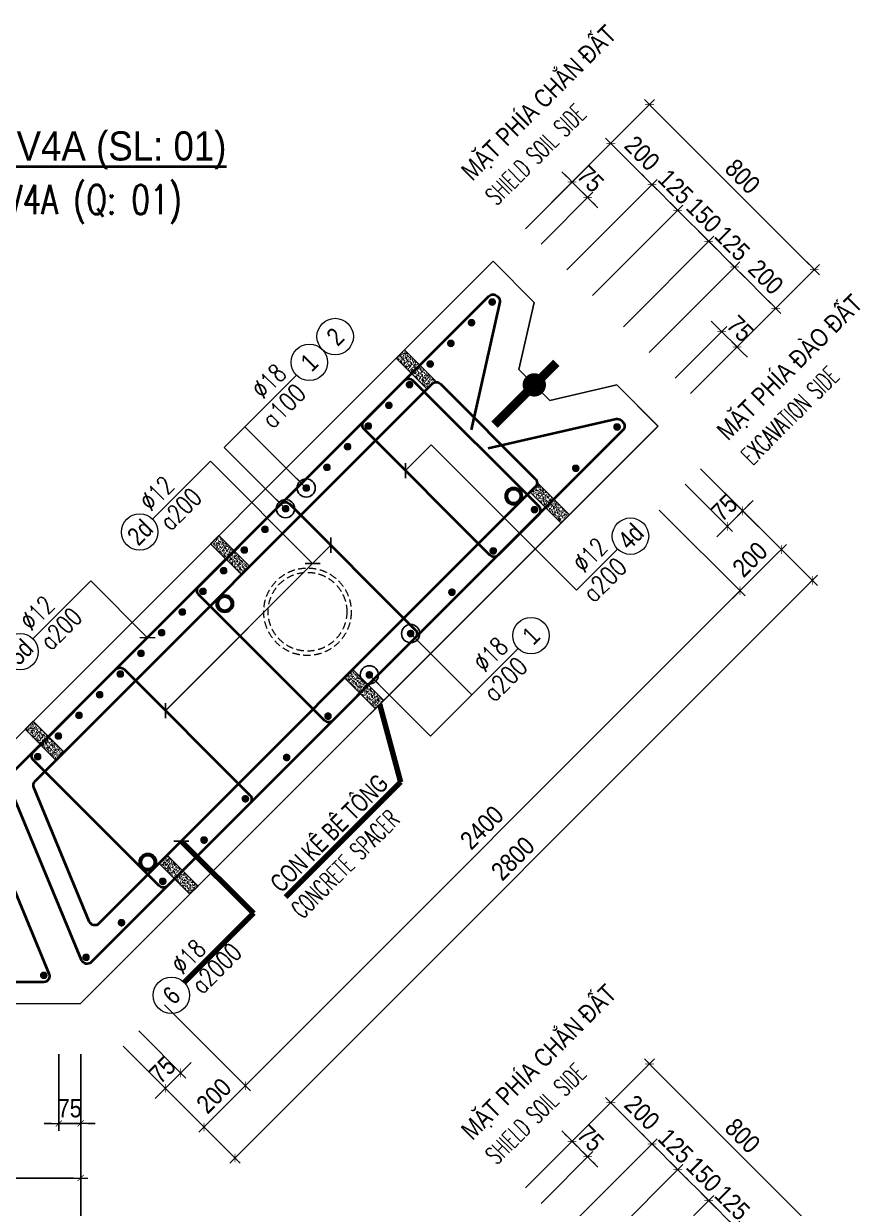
# Model space of a CAD drawing. Header units: millimetres. Extents: x -642477 to 1168880, y -27982 to 330379.
# Drawn here: x 651728 to 660335, y 92384 to 104568 of the extents above; entities that cross this region are included whole.
import ezdxf
from ezdxf.enums import TextEntityAlignment as Align

# ---------------------------------------------------------------- set-up
doc = ezdxf.new("R2010")
doc.units = ezdxf.units.MM
doc.linetypes.add('HIDDEN', pattern=[0.375, 0.25, -0.125])
doc.layers.get('0').update_dxf_attribs({"lineweight": 20})
doc.layers.get('Defpoints').update_dxf_attribs({"color": 151, "lineweight": 9})
for name, color, linetype, lineweight in [('NDC_S_BREAK-LINE', 1, 'Continuous', 15), ('NDC_S_DIAPHGRAM WALL', 3, 'Continuous', 20), ('NDC_S_DIM', 1, 'Continuous', 15), ('NDC_S_ENG TITLE', 3, 'Continuous', 20), ('NDC_S_HATCH MATERIAL', 8, 'Continuous', 13), ('NDC_S_LEADER', 1, 'Continuous', 15), ('NDC_S_LEVEL TEXT', 7, 'Continuous', 20), ('NDC_S_REBAR', 4, 'Continuous', 35), ('NDC_S_VN TEXT', 7, 'Continuous', 20), ('NDC_S_VN TITLE', 6, 'Continuous', 35)]:
    doc.layers.add(name, color=color, linetype=linetype, lineweight=lineweight)
doc.layers.add('NDC_S_REBAR DES.', color=2, linetype='Continuous')
doc.styles.add('ARIAL', font='arial.ttf', dxfattribs={"width": 0.8})
doc.styles.add('NDC_ARIAL', font='arial.ttf', dxfattribs={"width": 0.85})
doc.styles.add('NDC_DIM', font='', dxfattribs={"width": 0.75})
doc.styles.add('NDC_EN TXT', font='romans.shx', dxfattribs={"width": 0.8})
doc.styles.get('NDC_DIM').set_extended_font_data('Dotum')
doc.dimstyles.new('A1-NDC-1-25 (x3)', dxfattribs={"dimscale": 75, "dimtxt": 2.5, "dimasz": 1, "dimexe": 1, "dimexo": 0, "dimgap": 0.8, "dimtad": 1, "dimdec": 0, "dimlfac": 0.333333, "dimdsep": 46, "dimtxsty": 'NDC_ARIAL', "dimblk": 'DIMMARK', "dimcen": 49999.938995, "dimdle": 1.5, "dimclrd": 1, "dimclre": 1, "dimclrt": 3, "dimadec": 0, "dimazin": 0, "dimtfac": 1, "dimtdec": 0, "dimtix": 1, "dimtmove": 2, "dimatfit": 3, "dimfxl": 1, "dimarcsym": 0})
doc.dimstyles.new('NDC_dim_25', dxfattribs={"dimscale": 25, "dimtxt": 2.2, "dimasz": 1.5, "dimexe": 1.5, "dimexo": 2.5, "dimgap": 1, "dimtad": 1, "dimdec": 0, "dimzin": 0, "dimdsep": 46, "dimtxsty": 'NDC_DIM', "dimblk": 'DIMMARK', "dimcen": 0.09, "dimdle": 1.2, "dimclrd": 1, "dimclre": 1, "dimclrt": 3, "dimadec": 0, "dimazin": 0, "dimtfac": 1, "dimtdec": 0, "dimtix": 1, "dimtofl": 0, "dimtmove": 0, "dimatfit": 3, "dimfxl": 6, "dimfxlon": 1, "dimtolj": 1, "dimtzin": 0, "dimarcsym": 0})

# ---------------------------------------------------------------- blocks, each defined once
blk = doc.blocks.new('DIMMARK')
at = {"layer": 'NDC_S_DIM', "color": 1}
blk.add_line((-1.5, 0), (1, 0), dxfattribs=at)
at = {"layer": 'NDC_S_DIM', "color": 2, "const_width": 0.1}
blk.add_lwpolyline([(-0.424, -0.424), (0.424, 0.424)], dxfattribs=at)
blk = doc.blocks.new('Ong sieu am')
at = {"layer": 'NDC_S_HATCH MATERIAL'}
h = blk.add_hatch(dxfattribs=at)
h.set_pattern_fill('ANSI31', color=256, scale=20)
h.set_pattern_definition([(45, (0, 0), (-1.76776695, 1.76776695), [])])
h.paths.add_polyline_path([(-7119.3, 51158.9, 1), (-7179.3, 51158.9, 1)])
h.paths.add_polyline_path([(-7171.3, 51158.9, -1), (-7127.3, 51158.9, -1)], flags=16)
at = {"layer": 'NDC_S_REBAR DES.'}
for radius in [30, 22]:
    blk.add_circle((-7149.3, 51158.9), radius, dxfattribs=at)
blk = doc.blocks.new('ong do BT')
at = {"layer": 'NDC_S_HATCH MATERIAL', "linetype": 'HIDDEN', "ltscale": 100}
for radius in [150, 135]:
    blk.add_circle((-6323.7, 51237.8), radius, dxfattribs=at)
blk = doc.blocks.new('con ke BT')
at = {"layer": 'NDC_S_HATCH MATERIAL'}
h = blk.add_hatch(dxfattribs=at)
h.set_pattern_fill('AR-CONC', color=256, scale=2)
h.set_pattern_definition([(50, (0, 0), (14.3452037, -1.2550427), [1.5, -16.5]), (355, (0, 0), (-2.7750267, 15.0438427), [1.2, -13.2]), (100.451444, (1.195, -0.105), (11.570177, 13.7888), [1.274804, -14.0228422]), (46.1842, (0, 4), (21.3448266, -3.3103856), [2.25, -24.75]), (96.635635, (1.779, 3.724), (18.693239, 19.482372), [1.912207, -21.034275]), (351.184164, (0, 4), (18.693239, 19.482372), [1.8, -19.8]), (21, (2, 3), (11.938141, -8.0523778), [1.5, -16.5]), (326, (2, 3), (4.8663066, 14.503001), [1.2, -13.2]), (71.451445, (2.995, 2.329), (16.8044475, 6.450623), [1.274804, -14.0228422]), (37.5, (0, 0), (0.2431971, 6.6578771), [0, -13.04, 0, -13.4, 0, -13.25]), (7.5, (0, 0), (5.2613907, 7.8882342), [0, -7.64, 0, -12.74, 0, -5.05]), (327.5, (-4.46, 0), (10.6764487, -0.45109743), [0, -5, 0, -15.6, 0, -20.7]), (317.5, (-6.46, 0), (11.6637234, 2.0020996), [0, -6.5, 0, -10.36, 0, -14.7])])
h.paths.add_polyline_path([(-7076.9, 51430.9), (-7116.9, 51430.9), (-7116.9, 51280.9), (-7076.9, 51280.9)])
at = {"layer": 'NDC_S_BREAK-LINE'}
blk.add_lwpolyline([(-7116.9, 51430.9), (-7116.9, 51280.9), (-7076.9, 51280.9), (-7076.9, 51430.9)], close=True, dxfattribs=at)
blk = doc.blocks.new('*U1913')
at = {"layer": 'NDC_S_LEADER', "xscale": 3, "yscale": 3, "zscale": 3}
blk.add_blockref('con ke BT', (21291, -154068), dxfattribs=at)
blk = doc.blocks.new('*U1914')
at = {"layer": 'NDC_S_DIM', "color": 0, "linetype": 'ByBlock', "lineweight": -2, "transparency": 16777216}
for p in [(0, 0), (2700, 0), (5400, 0)]:
    blk.add_blockref('*U1913', p, dxfattribs=at)
blk = doc.blocks.new('*U1915')
at = {"layer": 'NDC_S_LEADER', "xscale": 3, "yscale": 3, "zscale": 3}
blk.add_blockref('con ke BT', (21291, -154068), dxfattribs=at)
blk = doc.blocks.new('*U1916')
at = {"layer": 'NDC_S_DIM', "color": 0, "linetype": 'ByBlock', "lineweight": -2, "transparency": 16777216}
for p in [(0, 0), (2700, 0), (5400, 0)]:
    blk.add_blockref('*U1915', p, dxfattribs=at)
blk = doc.blocks.new('*U367')
blk.add_circle((-2.5, 0), 2.5)
at = {"layer": 'NDC_S_VN TEXT', "color": 3, "style": 'NDC_EN TXT', "width": 0.75}
for tag, p in [('DK1', (0.5, 0.85)), ('KC1', (0.5, -2.97))]:
    blk.add_attdef(tag, p, '', height=2.5, dxfattribs=at)
at = {"layer": 'NDC_S_VN TEXT', "color": 7, "style": 'ARIAL', "width": 0.8}
blk.add_attdef('SH2', text='', height=2.5, dxfattribs=at).set_placement((-2.5, 0), align=Align.MIDDLE)
blk = doc.blocks.new('kata_block_THEP')
at = {"layer": 'NDC_S_REBAR', "color": 0}
for p, q in [((-0.5, 0), (0.5, 0)), ((-0.35, 0.35), (0.35, -0.35)), ((0.35, 0.35), (-0.35, -0.35)), ((0, 0.5), (0, -0.5))]:
    blk.add_line(p, q, dxfattribs=at)
at = {"layer": 'NDC_S_REBAR', "color": 0, "const_width": 0.0833}
blk.add_lwpolyline([(-0.5, 0, 1), (0.5, 0, 1), (-0.5, 0, 1)], format="xyb", dxfattribs=at)
blk = doc.blocks.new('*U1917')
at = {"layer": 'NDC_S_REBAR', "ltscale": 80, "xscale": 72, "yscale": 72, "zscale": 72}
blk.add_blockref('kata_block_THEP', (0, 0), dxfattribs=at)
blk = doc.blocks.new('*U1918')
at = {"layer": 'NDC_S_LEVEL TEXT', "color": 0, "linetype": 'ByBlock', "lineweight": -2, "transparency": 16777216}
for p in [(0, 0), (600.9, 0), (1201.8, 0), (1802.7, 0), (2403.6, 0), (3004.5, 0), (3605.4, 0), (4206.3, 0), (4807.2, 0), (5408.1, 0), (6009, 0), (6609.9, 0), (7210.8, 0)]:
    blk.add_blockref('*U1917', p, dxfattribs=at)
blk = doc.blocks.new('*U1919')
at = {"layer": 'NDC_S_REBAR', "ltscale": 80, "xscale": 72, "yscale": 72, "zscale": 72}
blk.add_blockref('kata_block_THEP', (0, 0), dxfattribs=at)
blk = doc.blocks.new('*U1920')
at = {"layer": 'NDC_S_LEVEL TEXT', "color": 0, "linetype": 'ByBlock', "lineweight": -2, "transparency": 16777216}
for p in [(0, 0), (300.6, 0), (601.2, 0), (901.8, 0), (1202.4, 0), (1503, 0), (1803.6, 0), (2104.2, 0), (2404.8, 0), (2705.4, 0), (3006, 0), (3306.6, 0), (3607.2, 0), (3907.8, 0), (4208.4, 0), (4509, 0), (4809.6, 0), (5110.2, 0), (5410.8, 0), (5711.4, 0), (6012, 0), (6312.6, 0), (6613.2, 0)]:
    blk.add_blockref('*U1919', p, dxfattribs=at)
blk = doc.blocks.new('*U366')
blk.add_circle((2.5, 0), 2.5)
at = {"layer": 'NDC_S_VN TEXT', "color": 3, "style": 'NDC_EN TXT'}
for tag, width, p in [('DK2', 0.75, (-0.85, 0.85)), ('KC2', 0.8, (-0.85, -2.97))]:
    blk.add_attdef(tag, text='', height=2.5, dxfattribs=dict(at, width=width)).set_placement(p, align=Align.RIGHT)
at = {"layer": 'NDC_S_VN TEXT', "color": 7, "style": 'ARIAL', "width": 0.8}
blk.add_attdef('SH3', text='', height=2.5, dxfattribs=at).set_placement((2.5, 0), align=Align.MIDDLE)
blk = doc.blocks.new('*D1979')
at = {"layer": 'Defpoints', "color": 0, "ltscale": 100, "transparency": 16777216}
for p in [(659041, 102065), (658163, 101187), (658588, 100763)]:
    blk.add_point(p, dxfattribs=at)
at = {"layer": 'NDC_S_DIM', "color": 1, "lineweight": -2, "ltscale": 100, "transparency": 16777216}
for p, q in [((658163, 101187), (659094, 102118)), ((659412, 101693), (659094, 102012)), ((658588, 100763), (659518, 101693))]:
    blk.add_line(p, q, dxfattribs=at)
at = {"layer": 'NDC_S_DIM', "color": 1, "lineweight": -2, "ltscale": 100, "transparency": 16777216, "xscale": 75, "yscale": 75, "zscale": 75}
for p, rotation in [((659041, 102065), 134.9991338730573), ((659465, 101640), 314.9991338730573)]:
    blk.add_blockref('DIMMARK', p, dxfattribs=dict(at, rotation=rotation))
at = {"layer": 'NDC_S_DIM', "color": 3, "ltscale": 100, "transparency": 16777216, "insert": (659363, 101963), "char_height": 187.5, "attachment_point": 5, "rotation": 314.9991, "style": 'NDC_ARIAL'}
blk.add_mtext('200', dxfattribs=at)
blk = doc.blocks.new('*D1980')
at = {"layer": 'Defpoints', "color": 0, "ltscale": 100, "transparency": 16777216}
for p in [(658776, 102330), (657898, 101452), (658163, 101187)]:
    blk.add_point(p, dxfattribs=at)
at = {"layer": 'NDC_S_DIM', "color": 1, "lineweight": -2, "ltscale": 100, "transparency": 16777216}
for p, q in [((657898, 101452), (658829, 102383)), ((658723, 102383), (658670, 102436)), ((659041, 102065), (658776, 102330)), ((658163, 101187), (659094, 102118)), ((659094, 102012), (659147, 101959))]:
    blk.add_line(p, q, dxfattribs=at)
at = {"layer": 'NDC_S_DIM', "color": 1, "lineweight": -2, "ltscale": 100, "transparency": 16777216, "xscale": 75, "yscale": 75, "zscale": 75}
for p, rotation in [((658776, 102330), 314.9991338730573), ((659041, 102065), 134.9991338730573)]:
    blk.add_blockref('DIMMARK', p, dxfattribs=dict(at, rotation=rotation))
at = {"layer": 'NDC_S_DIM', "color": 3, "ltscale": 100, "transparency": 16777216, "insert": (659018, 102307), "char_height": 187.5, "attachment_point": 5, "rotation": 314.9991, "style": 'NDC_ARIAL'}
blk.add_mtext('125', dxfattribs=at)
blk = doc.blocks.new('*D1981')
at = {"layer": 'Defpoints', "color": 0, "ltscale": 100, "transparency": 16777216}
for p in [(658457, 102648), (657580, 101771), (657898, 101452)]:
    blk.add_point(p, dxfattribs=at)
at = {"layer": 'NDC_S_DIM', "color": 1, "lineweight": -2, "ltscale": 100, "transparency": 16777216}
for p, q in [((658404, 102701), (658351, 102754)), ((657580, 101771), (658510, 102701)), ((658776, 102330), (658457, 102648)), ((657898, 101452), (658829, 102383)), ((658829, 102277), (658882, 102224))]:
    blk.add_line(p, q, dxfattribs=at)
at = {"layer": 'NDC_S_DIM', "color": 1, "lineweight": -2, "ltscale": 100, "transparency": 16777216, "xscale": 75, "yscale": 75, "zscale": 75}
for p, rotation in [((658457, 102648), 314.9991338730573), ((658776, 102330), 134.9991338730573)]:
    blk.add_blockref('DIMMARK', p, dxfattribs=dict(at, rotation=rotation))
at = {"layer": 'NDC_S_DIM', "color": 3, "ltscale": 100, "transparency": 16777216, "insert": (658727, 102599), "char_height": 187.5, "attachment_point": 5, "rotation": 314.9991, "style": 'NDC_ARIAL'}
blk.add_mtext('150', dxfattribs=at)
blk = doc.blocks.new('*D1982')
at = {"layer": 'Defpoints', "color": 0, "ltscale": 100, "transparency": 16777216}
for p in [(658192, 102913), (657315, 102036), (657580, 101771)]:
    blk.add_point(p, dxfattribs=at)
at = {"layer": 'NDC_S_DIM', "color": 1, "lineweight": -2, "ltscale": 100, "transparency": 16777216}
for p, q in [((657315, 102036), (658245, 102966)), ((658139, 102966), (658086, 103019)), ((658457, 102648), (658192, 102913)), ((657580, 101771), (658510, 102701)), ((658510, 102595), (658563, 102542))]:
    blk.add_line(p, q, dxfattribs=at)
at = {"layer": 'NDC_S_DIM', "color": 1, "lineweight": -2, "ltscale": 100, "transparency": 16777216, "xscale": 75, "yscale": 75, "zscale": 75}
for p, rotation in [((658192, 102913), 314.9991338730573), ((658457, 102648), 134.9991338730573)]:
    blk.add_blockref('DIMMARK', p, dxfattribs=dict(at, rotation=rotation))
at = {"layer": 'NDC_S_DIM', "color": 3, "ltscale": 100, "transparency": 16777216, "insert": (658435, 102891), "char_height": 187.5, "attachment_point": 5, "rotation": 314.9991, "style": 'NDC_ARIAL'}
blk.add_mtext('125', dxfattribs=at)
blk = doc.blocks.new('*D1983')
at = {"layer": 'Defpoints', "color": 0, "ltscale": 100, "transparency": 16777216}
for p in [(657768, 103337), (656891, 102460), (657315, 102036)]:
    blk.add_point(p, dxfattribs=at)
at = {"layer": 'NDC_S_DIM', "color": 1, "lineweight": -2, "ltscale": 100, "transparency": 16777216}
for p, q in [((656891, 102460), (657821, 103391)), ((658139, 102966), (657821, 103284)), ((657315, 102036), (658245, 102966))]:
    blk.add_line(p, q, dxfattribs=at)
at = {"layer": 'NDC_S_DIM', "color": 1, "lineweight": -2, "ltscale": 100, "transparency": 16777216, "xscale": 75, "yscale": 75, "zscale": 75}
for p, rotation in [((657768, 103337), 134.9991338730573), ((658192, 102913), 314.9991338730573)]:
    blk.add_blockref('DIMMARK', p, dxfattribs=dict(at, rotation=rotation))
at = {"layer": 'NDC_S_DIM', "color": 3, "ltscale": 100, "transparency": 16777216, "insert": (658090, 103235), "char_height": 187.5, "attachment_point": 5, "rotation": 314.9991, "style": 'NDC_ARIAL'}
blk.add_mtext('200', dxfattribs=at)
blk = doc.blocks.new('*D1984')
at = {"layer": 'Defpoints', "color": 0, "ltscale": 100, "transparency": 16777216}
for p in [(658166, 103735), (656891, 102460), (658588, 100763)]:
    blk.add_point(p, dxfattribs=at)
at = {"layer": 'NDC_S_DIM', "color": 1, "lineweight": -2, "ltscale": 100, "transparency": 16777216}
for p, q in [((656891, 102460), (658219, 103788)), ((659810, 102091), (658219, 103682)), ((658588, 100763), (659916, 102091))]:
    blk.add_line(p, q, dxfattribs=at)
at = {"layer": 'NDC_S_DIM', "color": 1, "lineweight": -2, "ltscale": 100, "transparency": 16777216, "xscale": 75, "yscale": 75, "zscale": 75}
for p, rotation in [((658166, 103735), 134.9991338730573), ((659863, 102038), 314.9991338730573)]:
    blk.add_blockref('DIMMARK', p, dxfattribs=dict(at, rotation=rotation))
at = {"layer": 'NDC_S_DIM', "color": 3, "ltscale": 100, "transparency": 16777216, "insert": (659124, 102997), "char_height": 187.5, "attachment_point": 5, "rotation": 314.9991, "style": 'NDC_ARIAL'}
blk.add_mtext('800', dxfattribs=at)
blk = doc.blocks.new('*D1985')
at = {"layer": 'Defpoints', "color": 0, "ltscale": 100, "transparency": 16777216}
for p in [(658908, 101402), (658429, 100922), (658588, 100763)]:
    blk.add_point(p, dxfattribs=at)
at = {"layer": 'NDC_S_DIM', "color": 1, "lineweight": -2, "ltscale": 100, "transparency": 16777216}
for p, q in [((658855, 101455), (658802, 101508)), ((658429, 100922), (658961, 101455)), ((659067, 101243), (658908, 101402)), ((658588, 100763), (659120, 101296)), ((659120, 101190), (659173, 101137))]:
    blk.add_line(p, q, dxfattribs=at)
at = {"layer": 'NDC_S_DIM', "color": 1, "lineweight": -2, "ltscale": 100, "transparency": 16777216, "xscale": 75, "yscale": 75, "zscale": 75}
for p, rotation in [((658908, 101402), 314.9991338730573), ((659067, 101243), 134.9991338730573)]:
    blk.add_blockref('DIMMARK', p, dxfattribs=dict(at, rotation=rotation))
at = {"layer": 'NDC_S_DIM', "color": 3, "ltscale": 100, "transparency": 16777216, "insert": (659098, 101432), "char_height": 187.5, "attachment_point": 5, "rotation": 314.9991, "style": 'NDC_ARIAL'}
blk.add_mtext('75', dxfattribs=at)
blk = doc.blocks.new('*D1986')
at = {"layer": 'Defpoints', "color": 0, "ltscale": 100, "transparency": 16777216}
for p in [(657370, 102940), (656891, 102460), (657050, 102301)]:
    blk.add_point(p, dxfattribs=at)
at = {"layer": 'NDC_S_DIM', "color": 1, "lineweight": -2, "ltscale": 100, "transparency": 16777216}
for p, q in [((656891, 102460), (657423, 102993)), ((657317, 102993), (657264, 103046)), ((657529, 102781), (657370, 102940)), ((657050, 102301), (657582, 102834)), ((657582, 102728), (657635, 102675))]:
    blk.add_line(p, q, dxfattribs=at)
at = {"layer": 'NDC_S_DIM', "color": 1, "lineweight": -2, "ltscale": 100, "transparency": 16777216, "xscale": 75, "yscale": 75, "zscale": 75}
for p, rotation in [((657370, 102940), 314.9991338730573), ((657529, 102781), 134.9991338730573)]:
    blk.add_blockref('DIMMARK', p, dxfattribs=dict(at, rotation=rotation))
at = {"layer": 'NDC_S_DIM', "color": 3, "ltscale": 100, "transparency": 16777216, "insert": (657560, 102970), "char_height": 187.5, "attachment_point": 5, "rotation": 314.9991, "style": 'NDC_ARIAL'}
blk.add_mtext('75', dxfattribs=at)
blk = doc.blocks.new('*D1987')
at = {"layer": 'Defpoints', "color": 0, "ltscale": 100, "transparency": 16777216}
for p in [(652911, 94210), (652752, 94051), (653344, 93777)]:
    blk.add_point(p, dxfattribs=at)
at = {"layer": 'NDC_S_DIM', "color": 1, "lineweight": -2, "ltscale": 100, "transparency": 16777216}
for p, q in [((652911, 94210), (653397, 93724)), ((652752, 94051), (653238, 93565)), ((653397, 93830), (653450, 93883)), ((653185, 93618), (653344, 93777)), ((653132, 93565), (653079, 93512))]:
    blk.add_line(p, q, dxfattribs=at)
at = {"layer": 'NDC_S_DIM', "color": 1, "lineweight": -2, "ltscale": 100, "transparency": 16777216, "xscale": 75, "yscale": 75, "zscale": 75}
for p, rotation in [((653344, 93777), 224.9991338731932), ((653185, 93618), 44.99913387319317)]:
    blk.add_blockref('DIMMARK', p, dxfattribs=dict(at, rotation=rotation))
at = {"layer": 'NDC_S_DIM', "color": 3, "ltscale": 100, "transparency": 16777216, "insert": (653155, 93807), "char_height": 187.5, "attachment_point": 5, "rotation": 44.9991, "style": 'NDC_ARIAL'}
blk.add_mtext('75', dxfattribs=at)
blk = doc.blocks.new('*D1988')
at = {"layer": 'Defpoints', "color": 0, "ltscale": 100, "transparency": 16777216}
for p in [(658692, 99991), (658533, 99832), (659125, 99558)]:
    blk.add_point(p, dxfattribs=at)
at = {"layer": 'NDC_S_DIM', "color": 1, "lineweight": -2, "ltscale": 100, "transparency": 16777216}
for p, q in [((658692, 99991), (659178, 99505)), ((658533, 99832), (659019, 99345)), ((658966, 99398), (659125, 99558)), ((659178, 99611), (659231, 99664)), ((658913, 99345), (658860, 99292))]:
    blk.add_line(p, q, dxfattribs=at)
at = {"layer": 'NDC_S_DIM', "color": 1, "lineweight": -2, "ltscale": 100, "transparency": 16777216, "xscale": 75, "yscale": 75, "zscale": 75}
for p, rotation in [((659125, 99558), 224.9991338731932), ((658966, 99398), 44.99913387319317)]:
    blk.add_blockref('DIMMARK', p, dxfattribs=dict(at, rotation=rotation))
at = {"layer": 'NDC_S_DIM', "color": 3, "ltscale": 100, "transparency": 16777216, "insert": (658935, 99588), "char_height": 187.5, "attachment_point": 5, "rotation": 44.9991, "style": 'NDC_ARIAL'}
blk.add_mtext('75', dxfattribs=at)
blk = doc.blocks.new('*D1989')
at = {"layer": 'Defpoints', "color": 0, "ltscale": 100, "transparency": 16777216}
for p in [(653176, 94475), (652752, 94051), (654007, 93644)]:
    blk.add_point(p, dxfattribs=at)
at = {"layer": 'NDC_S_DIM', "color": 1, "lineweight": -2, "ltscale": 100, "transparency": 16777216}
for p, q in [((653176, 94475), (654060, 93591)), ((652752, 94051), (653636, 93167)), ((653636, 93273), (653954, 93591))]:
    blk.add_line(p, q, dxfattribs=at)
at = {"layer": 'NDC_S_DIM', "color": 1, "lineweight": -2, "ltscale": 100, "transparency": 16777216, "xscale": 75, "yscale": 75, "zscale": 75}
for p, rotation in [((654007, 93644), 44.9991338731932), ((653583, 93220), 224.9991338731932)]:
    blk.add_blockref('DIMMARK', p, dxfattribs=dict(at, rotation=rotation))
at = {"layer": 'NDC_S_DIM', "color": 3, "ltscale": 100, "transparency": 16777216, "insert": (653685, 93542), "char_height": 187.5, "attachment_point": 5, "rotation": 44.9991, "style": 'NDC_ARIAL'}
blk.add_mtext('200', dxfattribs=at)
blk = doc.blocks.new('*D1990')
at = {"layer": 'Defpoints', "color": 0, "ltscale": 100, "transparency": 16777216}
for p in [(658267, 99566), (659098, 98736), (653176, 94475)]:
    blk.add_point(p, dxfattribs=at)
at = {"layer": 'NDC_S_DIM', "color": 1, "lineweight": -2, "ltscale": 100, "transparency": 16777216}
for p, q in [((658267, 99566), (659151, 98683)), ((654060, 93697), (659045, 98683)), ((653176, 94475), (654060, 93591))]:
    blk.add_line(p, q, dxfattribs=at)
at = {"layer": 'NDC_S_DIM', "color": 1, "lineweight": -2, "ltscale": 100, "transparency": 16777216, "xscale": 75, "yscale": 75, "zscale": 75}
for p, rotation in [((659098, 98736), 44.9991338731932), ((654007, 93644), 224.9991338731932)]:
    blk.add_blockref('DIMMARK', p, dxfattribs=dict(at, rotation=rotation))
at = {"layer": 'NDC_S_DIM', "color": 3, "ltscale": 100, "transparency": 16777216, "insert": (656442, 96300), "char_height": 187.5, "attachment_point": 5, "rotation": 44.9991, "style": 'NDC_ARIAL'}
blk.add_mtext('2400', dxfattribs=at)
blk = doc.blocks.new('*D1991')
at = {"layer": 'Defpoints', "color": 0, "ltscale": 100, "transparency": 16777216}
for p in [(658692, 99991), (658267, 99566), (659522, 99160)]:
    blk.add_point(p, dxfattribs=at)
at = {"layer": 'NDC_S_DIM', "color": 1, "lineweight": -2, "ltscale": 100, "transparency": 16777216}
for p, q in [((658692, 99991), (659576, 99107)), ((658267, 99566), (659151, 98683)), ((659151, 98789), (659469, 99107))]:
    blk.add_line(p, q, dxfattribs=at)
at = {"layer": 'NDC_S_DIM', "color": 1, "lineweight": -2, "ltscale": 100, "transparency": 16777216, "xscale": 75, "yscale": 75, "zscale": 75}
for p, rotation in [((659522, 99160), 44.9991338731932), ((659098, 98736), 224.9991338731932)]:
    blk.add_blockref('DIMMARK', p, dxfattribs=dict(at, rotation=rotation))
at = {"layer": 'NDC_S_DIM', "color": 3, "ltscale": 100, "transparency": 16777216, "insert": (659200, 99058), "char_height": 187.5, "attachment_point": 5, "rotation": 44.9991, "style": 'NDC_ARIAL'}
blk.add_mtext('200', dxfattribs=at)
blk = doc.blocks.new('*D1992')
at = {"layer": 'Defpoints', "color": 0, "ltscale": 100, "transparency": 16777216}
for p in [(658692, 99991), (659841, 98842), (652752, 94051)]:
    blk.add_point(p, dxfattribs=at)
at = {"layer": 'NDC_S_DIM', "color": 1, "lineweight": -2, "ltscale": 100, "transparency": 16777216}
for p, q in [((658692, 99991), (659894, 98789)), ((653954, 92955), (659788, 98789)), ((652752, 94051), (653954, 92849))]:
    blk.add_line(p, q, dxfattribs=at)
at = {"layer": 'NDC_S_DIM', "color": 1, "lineweight": -2, "ltscale": 100, "transparency": 16777216, "xscale": 75, "yscale": 75, "zscale": 75}
for p, rotation in [((659841, 98842), 44.9991338731932), ((653901, 92902), 224.9991338731932)]:
    blk.add_blockref('DIMMARK', p, dxfattribs=dict(at, rotation=rotation))
at = {"layer": 'NDC_S_DIM', "color": 3, "ltscale": 100, "transparency": 16777216, "insert": (656761, 95982), "char_height": 187.5, "attachment_point": 5, "rotation": 44.9991, "style": 'NDC_ARIAL'}
blk.add_mtext('2800', dxfattribs=at)
blk = doc.blocks.new('123')
at = {"layer": 'NDC_S_DIAPHGRAM WALL', "ltscale": 0.01}
blk.add_lwpolyline([(0, 2400), (8400, 2400), (14340, -3540), (13916, -3964), (13226, -3805), (12908, -4123), (13067, -4812), (12643, -5237), (7406, 0), (0, 0), (0, 600), (-600, 975), (-600, 1425), (0, 1800)], close=True, dxfattribs=at)
blk = doc.blocks.new('*D2016')
at = {"layer": 'Defpoints', "color": 0, "ltscale": 100, "transparency": 16777216}
for p in [(643914, 93969), (652314, 93969), (652314, 92695)]:
    blk.add_point(p, dxfattribs=at)
at = {"layer": 'NDC_S_DIM', "color": 1, "lineweight": -2, "ltscale": 100, "transparency": 16777216}
for p, q in [((643914, 93969), (643914, 92620)), ((652314, 93969), (652314, 92620)), ((643989, 92695), (652239, 92695))]:
    blk.add_line(p, q, dxfattribs=at)
at = {"layer": 'NDC_S_DIM', "color": 1, "lineweight": -2, "ltscale": 100, "transparency": 16777216, "xscale": 75, "yscale": 75, "zscale": 75, "rotation": 180}
blk.add_blockref('DIMMARK', (643914, 92695), dxfattribs=at)
at = {"layer": 'NDC_S_DIM', "color": 1, "lineweight": -2, "ltscale": 100, "transparency": 16777216, "xscale": 75, "yscale": 75, "zscale": 75}
blk.add_blockref('DIMMARK', (652314, 92695), dxfattribs=at)
at = {"layer": 'NDC_S_DIM', "color": 3, "ltscale": 100, "transparency": 16777216, "insert": (648114, 92850), "char_height": 187.5, "attachment_point": 5, "style": 'NDC_ARIAL'}
blk.add_mtext('2800', dxfattribs=at)
blk = doc.blocks.new('*D2017')
at = {"layer": 'Defpoints', "color": 0, "ltscale": 100, "transparency": 16777216}
for p in [(643914, 93969), (652314, 93969), (652314, 92245)]:
    blk.add_point(p, dxfattribs=at)
at = {"layer": 'NDC_S_DIM', "color": 1, "lineweight": -2, "ltscale": 100, "transparency": 16777216}
for p, q in [((643914, 93969), (643914, 92170)), ((652314, 93969), (652314, 92170)), ((643989, 92245), (652239, 92245))]:
    blk.add_line(p, q, dxfattribs=at)
at = {"layer": 'NDC_S_DIM', "color": 1, "lineweight": -2, "ltscale": 100, "transparency": 16777216, "xscale": 75, "yscale": 75, "zscale": 75, "rotation": 180}
blk.add_blockref('DIMMARK', (643914, 92245), dxfattribs=at)
at = {"layer": 'NDC_S_DIM', "color": 1, "lineweight": -2, "ltscale": 100, "transparency": 16777216, "xscale": 75, "yscale": 75, "zscale": 75}
blk.add_blockref('DIMMARK', (652314, 92245), dxfattribs=at)
at = {"layer": 'NDC_S_DIM', "color": 3, "ltscale": 100, "transparency": 16777216, "insert": (648114, 92400), "char_height": 187.5, "attachment_point": 5, "style": 'NDC_ARIAL'}
blk.add_mtext('2800', dxfattribs=at)
blk = doc.blocks.new('*D2018')
at = {"layer": 'Defpoints', "color": 0, "ltscale": 100, "transparency": 16777216}
for p in [(652089, 93969), (652314, 93969), (652314, 93257)]:
    blk.add_point(p, dxfattribs=at)
at = {"layer": 'NDC_S_DIM', "color": 1, "lineweight": -2, "ltscale": 100, "transparency": 16777216}
for p, q in [((652089, 93969), (652089, 93182)), ((652314, 93969), (652314, 93182)), ((652014, 93257), (651939, 93257)), ((652089, 93257), (652314, 93257)), ((652389, 93257), (652464, 93257))]:
    blk.add_line(p, q, dxfattribs=at)
at = {"layer": 'NDC_S_DIM', "color": 1, "lineweight": -2, "ltscale": 100, "transparency": 16777216, "xscale": 75, "yscale": 75, "zscale": 75}
blk.add_blockref('DIMMARK', (652089, 93257), dxfattribs=at)
at = {"layer": 'NDC_S_DIM', "color": 1, "lineweight": -2, "ltscale": 100, "transparency": 16777216, "xscale": 75, "yscale": 75, "zscale": 75, "rotation": 180}
blk.add_blockref('DIMMARK', (652314, 93257), dxfattribs=at)
at = {"layer": 'NDC_S_DIM', "color": 3, "ltscale": 100, "transparency": 16777216, "insert": (652201, 93412), "char_height": 187.5, "attachment_point": 5, "style": 'NDC_ARIAL'}
blk.add_mtext('75', dxfattribs=at)
blk = doc.blocks.new('*D2019')
at = {"layer": 'Defpoints', "color": 0, "ltscale": 100, "transparency": 16777216}
for p in [(656556, 102126), (651320, 97230), (643914, 96889), (651320, 96889), (651320, 96889)]:
    blk.add_point(p, dxfattribs=at)
at = {"layer": 'NDC_S_DIM', "color": 1, "lineweight": -2, "ltscale": 100, "transparency": 16777216}
blk.add_arc((651320, 96889), 341, 57.6444, 167.3547, dxfattribs=at)
at = {"layer": 'NDC_S_DIM', "color": 1, "lineweight": -2, "ltscale": 100, "transparency": 16777216, "xscale": 75, "yscale": 75, "zscale": 75}
for p, rotation in [((651560, 97130), 321.3217909856077), ((650979, 96889), 263.6773421311249)]:
    blk.add_blockref('DIMMARK', p, dxfattribs=dict(at, rotation=rotation))
at = {"layer": 'NDC_S_DIM', "color": 3, "ltscale": 100, "transparency": 16777216, "insert": (651130, 97348), "char_height": 187.5, "attachment_point": 5, "rotation": 22.4996, "style": 'NDC_ARIAL'}
blk.add_mtext('135°', dxfattribs=at)
blk = doc.blocks.new('*D2021')
at = {"layer": 'Defpoints', "color": 0, "ltscale": 100, "transparency": 16777216}
for p in [(658776, 92463), (657898, 91586), (658163, 91320)]:
    blk.add_point(p, dxfattribs=at)
at = {"layer": 'NDC_S_DIM', "color": 1, "lineweight": -2, "ltscale": 100, "transparency": 16777216}
for p, q in [((657898, 91586), (658829, 92516)), ((658723, 92516), (658670, 92569)), ((659041, 92198), (658776, 92463)), ((658163, 91320), (659094, 92251)), ((659094, 92145), (659147, 92092))]:
    blk.add_line(p, q, dxfattribs=at)
at = {"layer": 'NDC_S_DIM', "color": 1, "lineweight": -2, "ltscale": 100, "transparency": 16777216, "xscale": 75, "yscale": 75, "zscale": 75}
for p, rotation in [((658776, 92463), 314.9991338730584), ((659041, 92198), 134.9991338730584)]:
    blk.add_blockref('DIMMARK', p, dxfattribs=dict(at, rotation=rotation))
at = {"layer": 'NDC_S_DIM', "color": 3, "ltscale": 100, "transparency": 16777216, "insert": (659018, 92441), "char_height": 187.5, "attachment_point": 5, "rotation": 314.9991, "style": 'NDC_ARIAL'}
blk.add_mtext('125', dxfattribs=at)
blk = doc.blocks.new('*D2022')
at = {"layer": 'Defpoints', "color": 0, "ltscale": 100, "transparency": 16777216}
for p in [(658457, 92781), (657580, 91904), (657898, 91586)]:
    blk.add_point(p, dxfattribs=at)
at = {"layer": 'NDC_S_DIM', "color": 1, "lineweight": -2, "ltscale": 100, "transparency": 16777216}
for p, q in [((658404, 92834), (658351, 92887)), ((657580, 91904), (658510, 92834)), ((658776, 92463), (658457, 92781)), ((657898, 91586), (658829, 92516)), ((658829, 92410), (658882, 92357))]:
    blk.add_line(p, q, dxfattribs=at)
at = {"layer": 'NDC_S_DIM', "color": 1, "lineweight": -2, "ltscale": 100, "transparency": 16777216, "xscale": 75, "yscale": 75, "zscale": 75}
for p, rotation in [((658457, 92781), 314.9991338730584), ((658776, 92463), 134.9991338730584)]:
    blk.add_blockref('DIMMARK', p, dxfattribs=dict(at, rotation=rotation))
at = {"layer": 'NDC_S_DIM', "color": 3, "ltscale": 100, "transparency": 16777216, "insert": (658727, 92732), "char_height": 187.5, "attachment_point": 5, "rotation": 314.9991, "style": 'NDC_ARIAL'}
blk.add_mtext('150', dxfattribs=at)
blk = doc.blocks.new('*D2023')
at = {"layer": 'Defpoints', "color": 0, "ltscale": 100, "transparency": 16777216}
for p in [(658192, 93046), (657315, 92169), (657580, 91904)]:
    blk.add_point(p, dxfattribs=at)
at = {"layer": 'NDC_S_DIM', "color": 1, "lineweight": -2, "ltscale": 100, "transparency": 16777216}
for p, q in [((657315, 92169), (658245, 93099)), ((658139, 93099), (658086, 93152)), ((658457, 92781), (658192, 93046)), ((657580, 91904), (658510, 92834)), ((658510, 92728), (658563, 92675))]:
    blk.add_line(p, q, dxfattribs=at)
at = {"layer": 'NDC_S_DIM', "color": 1, "lineweight": -2, "ltscale": 100, "transparency": 16777216, "xscale": 75, "yscale": 75, "zscale": 75}
for p, rotation in [((658192, 93046), 314.9991338730584), ((658457, 92781), 134.9991338730584)]:
    blk.add_blockref('DIMMARK', p, dxfattribs=dict(at, rotation=rotation))
at = {"layer": 'NDC_S_DIM', "color": 3, "ltscale": 100, "transparency": 16777216, "insert": (658435, 93024), "char_height": 187.5, "attachment_point": 5, "rotation": 314.9991, "style": 'NDC_ARIAL'}
blk.add_mtext('125', dxfattribs=at)
blk = doc.blocks.new('*D2024')
at = {"layer": 'Defpoints', "color": 0, "ltscale": 100, "transparency": 16777216}
for p in [(657768, 93471), (656891, 92593), (657315, 92169)]:
    blk.add_point(p, dxfattribs=at)
at = {"layer": 'NDC_S_DIM', "color": 1, "lineweight": -2, "ltscale": 100, "transparency": 16777216}
for p, q in [((656891, 92593), (657821, 93524)), ((658139, 93099), (657821, 93418)), ((657315, 92169), (658245, 93099))]:
    blk.add_line(p, q, dxfattribs=at)
at = {"layer": 'NDC_S_DIM', "color": 1, "lineweight": -2, "ltscale": 100, "transparency": 16777216, "xscale": 75, "yscale": 75, "zscale": 75}
for p, rotation in [((657768, 93471), 134.9991338730584), ((658192, 93046), 314.9991338730584)]:
    blk.add_blockref('DIMMARK', p, dxfattribs=dict(at, rotation=rotation))
at = {"layer": 'NDC_S_DIM', "color": 3, "ltscale": 100, "transparency": 16777216, "insert": (658090, 93369), "char_height": 187.5, "attachment_point": 5, "rotation": 314.9991, "style": 'NDC_ARIAL'}
blk.add_mtext('200', dxfattribs=at)
blk = doc.blocks.new('*D2025')
at = {"layer": 'Defpoints', "color": 0, "ltscale": 100, "transparency": 16777216}
for p in [(658166, 93868), (656891, 92593), (658588, 90896)]:
    blk.add_point(p, dxfattribs=at)
at = {"layer": 'NDC_S_DIM', "color": 1, "lineweight": -2, "ltscale": 100, "transparency": 16777216}
for p, q in [((656891, 92593), (658219, 93921)), ((659810, 92224), (658219, 93815)), ((658588, 90896), (659916, 92224))]:
    blk.add_line(p, q, dxfattribs=at)
at = {"layer": 'NDC_S_DIM', "color": 1, "lineweight": -2, "ltscale": 100, "transparency": 16777216, "xscale": 75, "yscale": 75, "zscale": 75}
for p, rotation in [((658166, 93868), 134.9991338730584), ((659863, 92171), 314.9991338730584)]:
    blk.add_blockref('DIMMARK', p, dxfattribs=dict(at, rotation=rotation))
at = {"layer": 'NDC_S_DIM', "color": 3, "ltscale": 100, "transparency": 16777216, "insert": (659124, 93130), "char_height": 187.5, "attachment_point": 5, "rotation": 314.9991, "style": 'NDC_ARIAL'}
blk.add_mtext('800', dxfattribs=at)
blk = doc.blocks.new('*D2027')
at = {"layer": 'Defpoints', "color": 0, "ltscale": 100, "transparency": 16777216}
for p in [(657370, 93073), (656891, 92593), (657050, 92434)]:
    blk.add_point(p, dxfattribs=at)
at = {"layer": 'NDC_S_DIM', "color": 1, "lineweight": -2, "ltscale": 100, "transparency": 16777216}
for p, q in [((656891, 92593), (657423, 93126)), ((657317, 93126), (657264, 93179)), ((657529, 92914), (657370, 93073)), ((657050, 92434), (657582, 92967)), ((657582, 92861), (657635, 92808))]:
    blk.add_line(p, q, dxfattribs=at)
at = {"layer": 'NDC_S_DIM', "color": 1, "lineweight": -2, "ltscale": 100, "transparency": 16777216, "xscale": 75, "yscale": 75, "zscale": 75}
for p, rotation in [((657370, 93073), 314.9991338730584), ((657529, 92914), 134.9991338730584)]:
    blk.add_blockref('DIMMARK', p, dxfattribs=dict(at, rotation=rotation))
at = {"layer": 'NDC_S_DIM', "color": 3, "ltscale": 100, "transparency": 16777216, "insert": (657560, 93103), "char_height": 187.5, "attachment_point": 5, "rotation": 314.9991, "style": 'NDC_ARIAL'}
blk.add_mtext('75', dxfattribs=at)

msp = doc.modelspace()

# ---------------------------------------------------------------- linework, layer by layer
at = {"layer": 'NDC_S_DIAPHGRAM WALL', "ltscale": 0.01}
msp.add_line((658253.5, 100428.9), (652313.7, 94489.3), dxfattribs=at)
msp.add_lwpolyline([(656556.4, 102125.9), (656980.7, 101701.7), (656821.6, 101012.2), (657139.8, 100694), (657829.2, 100853.1), (658253.5, 100428.9)], dxfattribs=at)
at = {"layer": 'NDC_S_DIAPHGRAM WALL', "ltscale": 50, "const_width": 90}
msp.add_lwpolyline([(657208.4, 101080.9), (656572, 100444.5)], dxfattribs=at)
at = {"layer": 'NDC_S_DIAPHGRAM WALL', "ltscale": 50, "const_width": 120}
msp.add_lwpolyline([(657023.1, 100895.6, -1), (656938.2, 100810.7, -1)], format="xyb", close=True, dxfattribs=at)
at = {"layer": 'NDC_S_DIM'}
msp.add_circle((654932.2, 101350.3), 187.5, dxfattribs=at)
at = {"layer": 'NDC_S_REBAR'}
msp.add_lwpolyline([(656506.9, 100201.7), (657821.7, 100502.5, -0.2585925), (657877.6, 100486.5), (657892.8, 100471.3, -0.4142136), (657892.8, 100386.4), (652421.7, 94915.5, -0.5345087), (652323.9, 94935), (651565.9, 96765, -0.3033487), (651578.9, 96830.4), (656514, 101765.3, -0.4142136), (656598.8, 101765.3), (656610, 101754.2, -0.2239077), (656627.3, 101706), (656332.6, 100391.9)], format="xyb", dxfattribs=at)
for points in [[(655229.8, 100481.2), (655647, 100898.4, -0.4142136), (655731.9, 100898.4), (657025.9, 99604.3, -0.4142136), (657025.9, 99519.5), (656608.6, 99102.3, -0.4142136), (656523.8, 99102.3), (655229.8, 100396.3, -0.4142136)], [(651844.3, 96777.6), (655930.6, 100863.8, -0.4142136), (656015.5, 100863.8), (656991.3, 99887.9, -0.4142136), (656991.3, 99803.1), (652500.8, 95312.7, -0.5345087), (652402.9, 95332.2), (651831.3, 96712.2, -0.3033487)], [(653528.5, 98779.9), (654377.9, 99629.3, -0.4142136), (654462.8, 99629.3), (655756.8, 98335.3, -0.4142136), (655756.8, 98250.5), (654907.3, 97401, -0.4142136), (654822.5, 97401), (653528.5, 98695, -0.4142136)], [(651827.1, 97078.6), (652676.6, 97928.1, -0.4142136), (652761.5, 97928.1), (654055.5, 96634, -0.4142136), (654055.5, 96549.2), (653206, 95699.7, -0.4142136), (653121.1, 95699.7), (651827.1, 96993.8, -0.4142136)], [(644198.7, 96664.3, 0.4142136), (644138.7, 96604.3), (644138.7, 94774.3, 0.4142136), (644198.7, 94714.3), (644198.7, 94714.3), (651935.8, 94714.3, 0.5345087), (651991.3, 94797.2), (651233.3, 96627.2, 0.3033487), (651177.9, 96664.3)]]:
    msp.add_lwpolyline(points, format="xyb", close=True, dxfattribs=at)

# ---------------------------------------------------------------- block references
at = {"layer": 'NDC_S_DIM', "ltscale": 80, "xscale": 75, "yscale": 75, "zscale": 75, "rotation": 44.99913387416254}
for name, p, values in [('*U366', (654534.5, 100952.6), {'SH3': '1', 'DK2': '%%C18', 'KC2': 'a100'}), ('*U367', (653054.2, 99472.3), {'SH2': '2d', 'DK1': '%%c12', 'KC1': 'a200'}), ('*U366', (657837.8, 99164.7), {'SH3': '4d', 'DK2': '%%c12', 'KC2': 'a200'}), ('*U367', (651823.3, 98241.5), {'SH2': '5d', 'DK1': '%%c12', 'KC1': 'a200'}), ('*U366', (656815, 98141.9), {'SH3': '1', 'DK2': '%%C18', 'KC2': 'a200'}), ('*U367', (653380, 94707), {'SH2': '6', 'DK1': '%%C18', 'KC1': 'a2000'})]:
    msp.add_blockref(name, p, dxfattribs=at).add_auto_attribs(values)
at = {"layer": 'NDC_S_DIM', "rotation": 44.99913387416254}
for name, p in [('*U1914', (651942.5, 97193.9)), ('*U1916', (653321.3, 95815.1))]:
    msp.add_blockref(name, p, dxfattribs=at)
at = {"layer": 'NDC_S_LEADER', "xscale": -1, "rotation": 180}
msp.add_blockref('123', (643913.7, 96889.3), dxfattribs=at)
at = {"layer": 'NDC_S_LEADER', "xscale": 3, "yscale": 3, "zscale": 3, "rotation": 44.99913387416255}
for name, p in [('Ong sieu am', (780458.5, 6348.5)), ('ong do BT', (776752.3, 3240.8)), ('Ong sieu am', (777485.7, 5242.5)), ('Ong sieu am', (776693.3, 2583.4))]:
    msp.add_blockref(name, p, dxfattribs=at)
at = {"layer": 'NDC_S_LEVEL TEXT', "extrusion": (0, 0, -1), "zscale": -1, "rotation": 315.0008661258615}
msp.add_blockref('*U1920', (-656547.3, 101705.3), dxfattribs=at)
at = {"layer": 'NDC_S_LEVEL TEXT', "rotation": 224.9991338741561}
msp.add_blockref('*U1918', (657832.8, 100419.8), dxfattribs=at)
at = {"layer": 'NDC_S_REBAR', "ltscale": 80, "xscale": 72, "yscale": 72, "zscale": 72}
for p in [(652368.7, 94965.4), (651934.3, 94780.3)]:
    msp.add_blockref('kata_block_THEP', p, dxfattribs=at)

# ---------------------------------------------------------------- texts
at = {"layer": 'NDC_S_ENG TITLE', "style": 'NDC_EN TXT', "width": 0.6}
for s, p in [('SHIELD SOIL SIDE', (656528.6, 102756.6)), ('EXCAVATION SIDE', (659158.5, 100085.3)), ('CONCRETE SPACER', (654530.1, 95418.6)), ('SHIELD SOIL SIDE', (656528.6, 92889.7))]:
    msp.add_text(s, height=187.5, rotation=44.99913, dxfattribs=at).set_placement(p, align=Align.MIDDLE_LEFT)
at = {"layer": 'NDC_S_ENG TITLE', "style": 'NDC_EN TXT', "width": 0.75}
msp.add_text('DIAPHRAGM WALL TYPE TV4A (Q: 01)', height=300, dxfattribs=at).set_placement((650578.2, 102738.2), align=Align.MIDDLE)
at = {"layer": 'NDC_S_LEVEL TEXT', "style": 'NDC_ARIAL'}
for s, width, p in [('MẶT PHÍA CHẮN ĐẤT', 0.8, (656277.8, 103007.4)), ('MẶT PHÍA ĐÀO ĐẤT', 0.8, (658907.7, 100336.2)), ('CON KÊ BÊ TÔNG', 0.7, (654311.6, 95685)), ('MẶT PHÍA CHẮN ĐẤT', 0.8, (656277.8, 93140.6))]:
    msp.add_text(s, height=187.5, rotation=44.99913, dxfattribs=dict(at, width=width)).set_placement(p, align=Align.MIDDLE_LEFT)
at = {"layer": 'NDC_S_VN TEXT', "color": 7, "style": 'ARIAL', "width": 0.8}
msp.add_text('2', height=187.5, rotation=44.99913, dxfattribs=at).set_placement((654932.2, 101350.3), align=Align.MIDDLE)
at = {"layer": 'NDC_S_VN TITLE', "style": 'NDC_ARIAL', "width": 0.9}
msp.add_text('%%UCHI TIẾT TƯỜNG VÂY TV4A (SL: 01)', height=300, dxfattribs=at).set_placement((650578.2, 103311.4), align=Align.MIDDLE)

# ---------------------------------------------------------------- dimensions: what is measured, and where the dimension line sits
at = {"layer": 'NDC_S_DIM', "ltscale": 100}
for base, p1, p2, angle, picture, middle in [((658165.8, 103735.2), (658587.6, 100763), (656890.6, 102460.1), 134.99913, '*D1984', (659124.4, 102996.8)), ((657768, 103337.5), (657314.9, 102035.8), (656890.6, 102460.1), 134.99913, '*D1983', (658090.3, 103235.5)), ((657370.3, 102939.8), (657049.7, 102301), (656890.6, 102460.1), 134.99913, '*D1986', (657559.7, 102970.1)), ((658192.3, 102913.2), (657580, 101770.7), (657314.9, 102035.8), 134.99913, '*D1982', (658435, 102890.8)), ((658457.4, 102648.1), (657898.2, 101452.5), (657580, 101770.7), 134.99913, '*D1981', (658726.7, 102599.1)), ((658775.6, 102329.9), (658163.4, 101187.3), (657898.2, 101452.5), 134.99913, '*D1980', (659018.3, 102307.4)), ((659040.8, 102064.7), (658587.6, 100763), (658163.4, 101187.3), 134.99913, '*D1979', (659363, 101962.7)), ((658908.2, 101401.8), (658587.6, 100763), (658428.5, 100922.1), 134.99913, '*D1985', (659097.6, 101432.1)), ((659840.7, 98841.6), (652751.8, 94051.1), (658691.6, 99990.7), 44.99913, '*D1992', (656760.7, 95981.9)), ((659522.5, 99159.8), (658267.4, 99566.4), (658691.6, 99990.7), 44.99913, '*D1991', (659200.2, 99057.8)), ((659124.7, 99557.6), (658532.5, 99831.6), (658691.6, 99990.7), 44.99913, '*D1988', (658935.3, 99587.9)), ((659098.2, 98735.6), (653176.1, 94475.3), (658267.4, 99566.4), 44.99913, '*D1990', (656442.5, 96300.1)), ((654007, 93644.5), (652751.8, 94051.1), (653176.1, 94475.3), 44.99913, '*D1989', (653684.7, 93542.5)), ((653344, 93777.1), (652751.8, 94051.1), (652910.9, 94210.2), 44.99913, '*D1987', (653154.6, 93807.4)), ((658165.8, 93868.4), (658587.6, 90896.2), (656890.6, 92593.3), 134.99913, '*D2025', (659124.4, 93130)), ((657768, 93470.7), (657314.9, 92169), (656890.6, 92593.3), 134.99913, '*D2024', (658090.3, 93368.6)), ((657370.3, 93072.9), (657049.7, 92434.2), (656890.6, 92593.3), 134.99913, '*D2027', (657559.7, 93103.2)), ((658192.3, 93046.4), (657580, 91903.8), (657314.9, 92169), 134.99913, '*D2023', (658435, 93023.9)), ((658457.4, 92781.2), (657898.2, 91585.6), (657580, 91903.8), 134.99913, '*D2022', (658726.7, 92732.2)), ((658775.6, 92463), (658163.4, 91320.5), (657898.2, 91585.6), 134.99913, '*D2021', (659018.3, 92440.5))]:
    dim = msp.add_linear_dim(base=base, p1=p1, p2=p2, angle=angle, dimstyle='A1-NDC-1-25 (x3)', dxfattribs=at)
    dim.commit()
    dim.dimension.update_dxf_attribs({"geometry": picture, "text_midpoint": middle})
dim = msp.add_angular_dim_2l(base=(651319.6, 97229.8), line1=((656556.4, 102125.9), (651319.6, 96889.3)), line2=((651319.6, 96889.3), (643913.7, 96889.3)), dimstyle='A1-NDC-1-25 (x3)', dxfattribs=at)
dim.commit()
dim.dimension.update_dxf_attribs({"geometry": '*D2019', "text_midpoint": (651129.7, 97347.8)})
for base, p1, picture, middle in [((652313.7, 92694.6), (643913.7, 93969.3), '*D2016', (648113.7, 92850.3)), ((652313.7, 92244.6), (643913.7, 93969.3), '*D2017', (648113.7, 92400.3)), ((652313.7, 93257.1), (652088.7, 93969.3), '*D2018', (652201.2, 93412.4))]:
    dim = msp.add_linear_dim(base=base, p1=p1, p2=(652313.7, 93969.3), dimstyle='A1-NDC-1-25 (x3)', dxfattribs=at)
    dim.commit()
    dim.dimension.update_dxf_attribs({"geometry": picture, "text_midpoint": middle})

# ---------------------------------------------------------------- leaders
at = {"layer": 'NDC_S_LEADER'}
for points, override in [([(654421.7, 99579.8), (653791.7, 100209.8), (654534.5, 100952.6)], {"dimasz": 7.5, "dimldrblk": 'DotBlank'}), ([(654634.3, 99792.4), (654004.3, 100422.4), (654534.5, 100952.6)], {"dimasz": 7.5, "dimldrblk": 'DotBlank'}), ([(655654.6, 99971.5), (655919, 100235.9)], {"dimasz": 4.5, "dimldrblk": 'ArchTick'}), ([(655919, 100235.9), (657414, 98740.9), (657837.8, 99164.7)], {"dimasz": 4.5, "dimldrblk": 'None'}), ([(654699.9, 99016.9), (653649.3, 100067.5), (653054.2, 99472.3)], {"dimasz": 4.5, "dimldrblk": 'ArchTick'}), ([(653186.3, 97503.3), (654887.6, 99204.5)], {"dimasz": 4.5, "dimldrblk": 'ArchTick'}), ([(654887.6, 99204.5), (653188.6, 97505.6)], {"dimasz": 4.5, "dimldrblk": 'ArchTick'}), ([(654887.6, 99204.5), (653869.7, 98186.7)], {"dimasz": 4.5, "dimldrblk": 'ArchTick'}), ([(653001.8, 98253.2), (652418.4, 98836.6), (651823.3, 98241.5)], {"dimasz": 4.5, "dimldrblk": 'ArchTick'}), ([(655708.3, 98295.3), (656338.3, 97665.3), (656815, 98141.9)], {"dimasz": 7.5, "dimldrblk": 'DotBlank'}), ([(655283.4, 97870.4), (655913.4, 97240.4), (656549.8, 97876.7)], {"dimasz": 7.5, "dimldrblk": 'DotBlank'}), ([(655387.8, 97569.6), (655603.4, 96765.8), (654421, 95583.4)], {"dimasz": 4.5, "dimlwd": 65533}), ([(653348.8, 96160.7), (654091.3, 95418.3), (653380, 94707)], {"dimasz": 4.5, "dimldrblk": 'ArchTick', "dimlwd": 65533})]:
    msp.add_leader(points, dimstyle='NDC_dim_25', override=override, dxfattribs=at)

doc.saveas('drawing.dxf')
